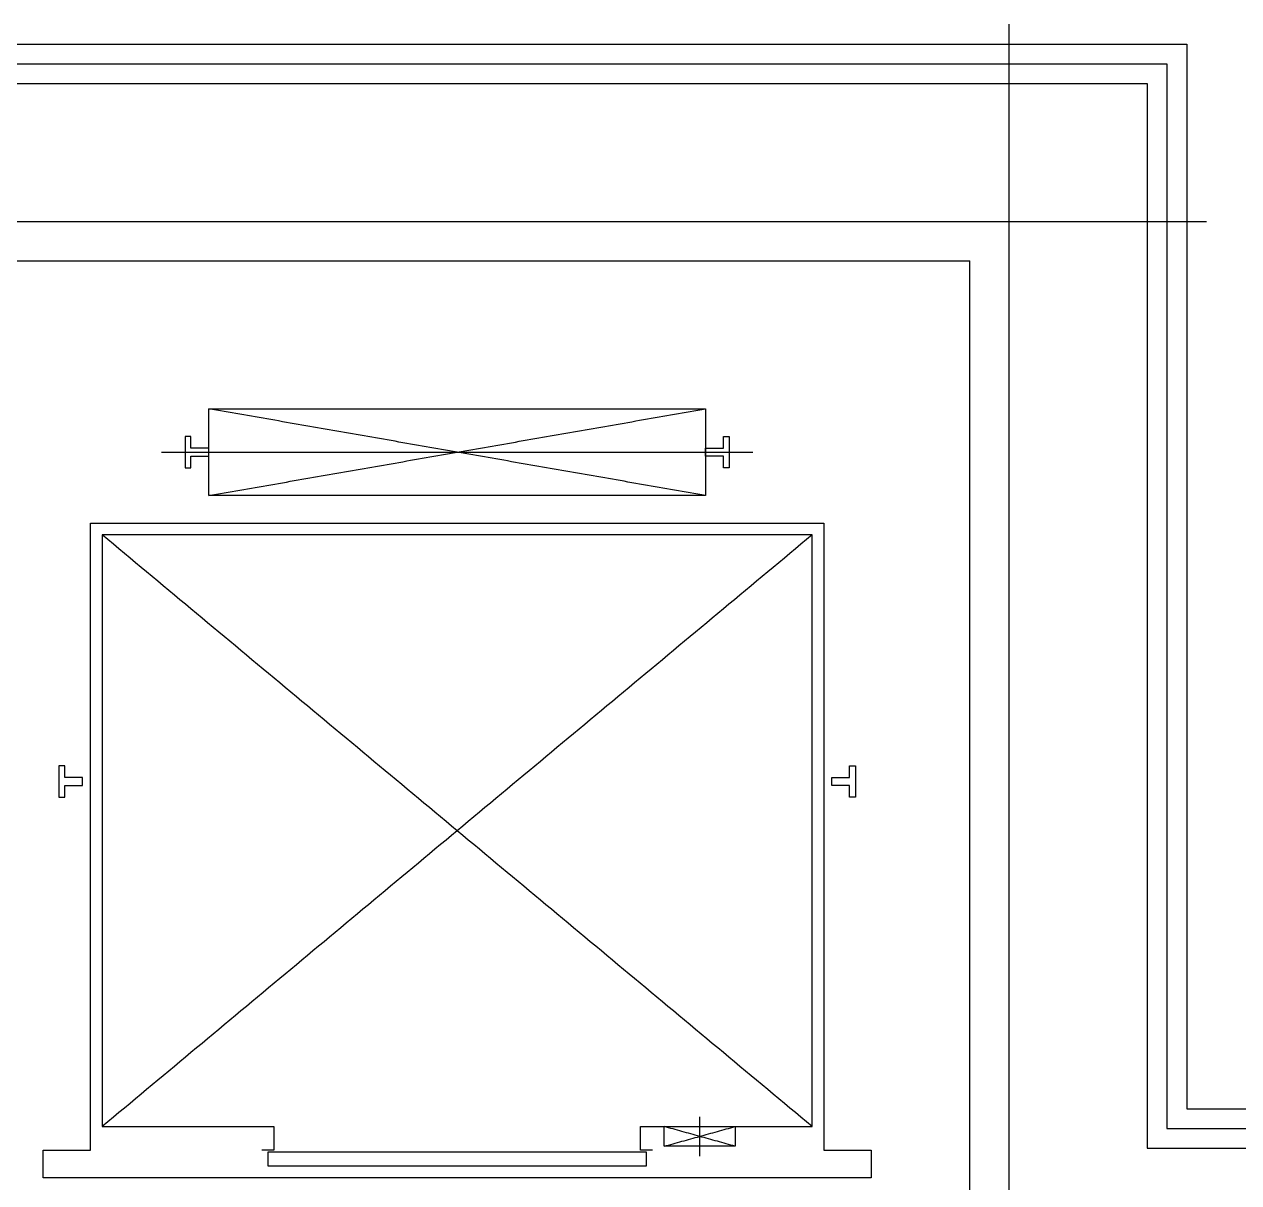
# Model space of a CAD drawing. Header units: millimetres. Extents: x -121354 to 132141, y -64344 to 350.
# Drawn here: x 13637 to 16717, y -7333 to -4396 of the extents above; entities that cross this region are included whole.
import ezdxf

# ---------------------------------------------------------------- set-up
doc = ezdxf.new("R2010")
doc.units = ezdxf.units.MM
for name, color, linetype in [('Block_101ë™_ìƒë¶€ê³¨ì¡°B3_0108', 7, 'CONTINUOUS'), ('Block_ELEV_17ì¸ìŠ¹', 7, 'CONTINUOUS'), ('Line186', 7, 'CONTINUOUS'), ('Line191', 7, 'CONTINUOUS'), ('Line277', 7, 'CONTINUOUS'), ('Line279', 7, 'CONTINUOUS'), ('Polyline053', 7, 'CONTINUOUS'), ('Polyline059', 7, 'CONTINUOUS')]:
    doc.layers.add(name, color=color, linetype=linetype)

msp = doc.modelspace()

# ---------------------------------------------------------------- linework, layer by layer
at = {"layer": 'Block_101ë™_ìƒë¶€ê³¨ì¡°B3_0108'}
for points in [[(12985.1, -4545.6), (16485.1, -4545.6)], [(16485.1, -4545.6), (16485.1, -7245.6)], [(13435.1, -4995.6), (16035.1, -4995.6)], [(16035.1, -7495.6), (16035.1, -4995.6)], [(16485.1, -7245.6), (19105.1, -7245.6)]]:
    msp.add_open_spline(points, degree=1, dxfattribs=at)
at = {"layer": 'Block_ELEV_17ì¸ìŠ¹'}
for points in [[(14105.1, -5590.6), (15365.1, -5370.6)], [(15365.1, -5590.6), (14105.1, -5370.6)], [(14105.1, -5590.6), (15365.1, -5370.6)], [(15365.1, -5590.6), (14105.1, -5370.6)], [(14105.1, -5590.6), (15365.1, -5370.6)], [(15365.1, -5590.6), (14105.1, -5370.6)], [(14105.1, -5370.6), (15365.1, -5370.6)], [(14105.1, -5590.6), (14105.1, -5370.6)], [(14105.1, -5370.6), (15365.1, -5370.6)], [(14105.1, -5590.6), (14105.1, -5370.6)], [(14105.1, -5370.6), (15365.1, -5370.6)], [(14105.1, -5590.6), (14105.1, -5370.6)], [(15365.1, -5370.6), (15365.1, -5590.6)], [(15365.1, -5370.6), (15365.1, -5590.6)], [(15365.1, -5370.6), (15365.1, -5590.6)], [(14060.1, -5440.6), (14045.1, -5440.6)], [(14045.1, -5440.6), (14045.1, -5520.6)], [(14060.1, -5440.6), (14045.1, -5440.6)], [(14045.1, -5440.6), (14045.1, -5520.6)], [(14060.1, -5470.6), (14060.1, -5440.6)], [(14060.1, -5470.6), (14060.1, -5440.6)], [(15410.1, -5470.6), (15410.1, -5440.6)], [(15410.1, -5440.6), (15425.1, -5440.6)], [(15410.1, -5470.6), (15410.1, -5440.6)], [(15410.1, -5440.6), (15425.1, -5440.6)], [(15410.1, -5470.6), (15410.1, -5440.6)], [(15410.1, -5440.6), (15425.1, -5440.6)], [(15425.1, -5440.6), (15425.1, -5520.6)], [(15425.1, -5440.6), (15425.1, -5520.6)], [(15425.1, -5440.6), (15425.1, -5520.6)], [(13985.1, -5480.6), (15485.1, -5480.6)], [(13985.1, -5480.6), (15485.1, -5480.6)], [(13985.1, -5480.6), (15485.1, -5480.6)], [(14105.1, -5470.6), (14060.1, -5470.6)], [(14105.1, -5470.6), (14060.1, -5470.6)], [(14105.1, -5490.6), (14105.1, -5470.6)], [(14105.1, -5490.6), (14105.1, -5470.6)], [(15365.1, -5490.6), (15365.1, -5470.6)], [(15365.1, -5470.6), (15410.1, -5470.6)], [(15365.1, -5490.6), (15365.1, -5470.6)], [(15365.1, -5470.6), (15410.1, -5470.6)], [(15365.1, -5490.6), (15365.1, -5470.6)], [(15365.1, -5470.6), (15410.1, -5470.6)], [(14060.1, -5520.6), (14060.1, -5490.6)], [(14060.1, -5490.6), (14105.1, -5490.6)], [(14060.1, -5520.6), (14060.1, -5490.6)], [(14060.1, -5490.6), (14105.1, -5490.6)], [(15410.1, -5490.6), (15365.1, -5490.6)], [(15410.1, -5490.6), (15365.1, -5490.6)], [(15410.1, -5490.6), (15365.1, -5490.6)], [(15410.1, -5520.6), (15410.1, -5490.6)], [(15410.1, -5520.6), (15410.1, -5490.6)], [(15410.1, -5520.6), (15410.1, -5490.6)], [(14045.1, -5520.6), (14060.1, -5520.6)], [(14045.1, -5520.6), (14060.1, -5520.6)], [(15425.1, -5520.6), (15410.1, -5520.6)], [(15425.1, -5520.6), (15410.1, -5520.6)], [(15425.1, -5520.6), (15410.1, -5520.6)], [(15365.1, -5590.6), (14105.1, -5590.6)], [(15365.1, -5590.6), (14105.1, -5590.6)], [(15365.1, -5590.6), (14105.1, -5590.6)], [(13805.1, -7250.6), (13805.1, -5660.6)], [(13805.1, -5660.6), (15665.1, -5660.6)], [(13805.1, -7250.6), (13805.1, -5660.6)], [(13805.1, -5660.6), (15665.1, -5660.6)], [(13805.1, -7250.6), (13805.1, -5660.6)], [(13805.1, -5660.6), (15665.1, -5660.6)], [(15665.1, -5660.6), (15665.1, -7250.6)], [(15665.1, -5660.6), (15665.1, -7250.6)], [(15665.1, -5660.6), (15665.1, -7250.6)], [(15635.1, -7190.6), (13835.1, -5690.6)], [(15635.1, -5690.6), (13835.1, -7190.6)], [(15635.1, -5690.6), (13835.1, -5690.6)], [(13835.1, -5690.6), (13835.1, -7190.6)], [(15635.1, -7190.6), (15635.1, -5690.6)], [(13740.1, -6275.6), (13725.1, -6275.6)], [(13725.1, -6275.6), (13725.1, -6355.6)], [(13740.1, -6275.6), (13725.1, -6275.6)], [(13725.1, -6275.6), (13725.1, -6355.6)], [(13740.1, -6305.6), (13740.1, -6275.6)], [(13740.1, -6305.6), (13740.1, -6275.6)], [(15730.1, -6305.6), (15730.1, -6275.6)], [(15730.1, -6275.6), (15745.1, -6275.6)], [(15730.1, -6305.6), (15730.1, -6275.6)], [(15730.1, -6275.6), (15745.1, -6275.6)], [(15730.1, -6305.6), (15730.1, -6275.6)], [(15730.1, -6275.6), (15745.1, -6275.6)], [(15745.1, -6275.6), (15745.1, -6355.6)], [(15745.1, -6275.6), (15745.1, -6355.6)], [(15745.1, -6275.6), (15745.1, -6355.6)], [(13785.1, -6305.6), (13740.1, -6305.6)], [(13785.1, -6305.6), (13740.1, -6305.6)], [(13785.1, -6325.6), (13785.1, -6305.6)], [(13785.1, -6325.6), (13785.1, -6305.6)], [(15685.1, -6325.6), (15685.1, -6305.6)], [(15685.1, -6305.6), (15730.1, -6305.6)], [(15685.1, -6325.6), (15685.1, -6305.6)], [(15685.1, -6305.6), (15730.1, -6305.6)], [(15685.1, -6325.6), (15685.1, -6305.6)], [(15685.1, -6305.6), (15730.1, -6305.6)], [(13740.1, -6355.6), (13740.1, -6325.6)], [(13740.1, -6325.6), (13785.1, -6325.6)], [(13740.1, -6355.6), (13740.1, -6325.6)], [(13740.1, -6325.6), (13785.1, -6325.6)], [(15730.1, -6325.6), (15685.1, -6325.6)], [(15730.1, -6325.6), (15685.1, -6325.6)], [(15730.1, -6325.6), (15685.1, -6325.6)], [(15730.1, -6355.6), (15730.1, -6325.6)], [(15730.1, -6355.6), (15730.1, -6325.6)], [(15730.1, -6355.6), (15730.1, -6325.6)], [(13725.1, -6355.6), (13740.1, -6355.6)], [(13725.1, -6355.6), (13740.1, -6355.6)], [(15745.1, -6355.6), (15730.1, -6355.6)], [(15745.1, -6355.6), (15730.1, -6355.6)], [(15745.1, -6355.6), (15730.1, -6355.6)], [(15350.1, -7265.6), (15350.1, -7165.6)], [(15350.1, -7265.6), (15350.1, -7165.6)], [(15350.1, -7265.6), (15350.1, -7165.6)], [(13835.1, -7190.6), (14270.1, -7190.6)], [(14270.1, -7190.6), (14270.1, -7250.6)], [(15200.1, -7250.6), (15200.1, -7190.6)], [(15200.1, -7190.6), (15635.1, -7190.6)], [(15440.1, -7240.6), (15260.1, -7190.6)], [(15260.1, -7240.6), (15440.1, -7190.6)], [(15440.1, -7240.6), (15260.1, -7190.6)], [(15260.1, -7240.6), (15440.1, -7190.6)], [(15440.1, -7240.6), (15260.1, -7190.6)], [(15260.1, -7240.6), (15440.1, -7190.6)], [(15260.1, -7240.6), (15260.1, -7190.6)], [(15260.1, -7190.6), (15440.1, -7190.6)], [(15260.1, -7240.6), (15260.1, -7190.6)], [(15260.1, -7190.6), (15440.1, -7190.6)], [(15260.1, -7240.6), (15260.1, -7190.6)], [(15260.1, -7190.6), (15440.1, -7190.6)], [(15440.1, -7190.6), (15440.1, -7240.6)], [(15440.1, -7190.6), (15440.1, -7240.6)], [(15440.1, -7190.6), (15440.1, -7240.6)], [(13685.1, -7320.6), (13685.1, -7250.6)], [(13685.1, -7250.6), (13805.1, -7250.6)], [(13685.1, -7320.6), (13685.1, -7250.6)], [(13685.1, -7250.6), (13805.1, -7250.6)], [(13685.1, -7320.6), (13685.1, -7250.6)], [(13685.1, -7250.6), (13805.1, -7250.6)], [(14270.1, -7250.6), (14240.1, -7250.6)], [(15215.1, -7255.6), (14255.1, -7255.6)], [(14255.1, -7255.6), (14255.1, -7290.6)], [(15215.1, -7255.6), (14255.1, -7255.6)], [(14255.1, -7255.6), (14255.1, -7290.6)], [(15215.1, -7255.6), (14255.1, -7255.6)], [(14255.1, -7255.6), (14255.1, -7290.6)], [(15230.1, -7250.6), (15200.1, -7250.6)], [(15215.1, -7290.6), (15215.1, -7255.6)], [(15215.1, -7290.6), (15215.1, -7255.6)], [(15215.1, -7290.6), (15215.1, -7255.6)], [(15440.1, -7240.6), (15260.1, -7240.6)], [(15440.1, -7240.6), (15260.1, -7240.6)], [(15440.1, -7240.6), (15260.1, -7240.6)], [(15665.1, -7250.6), (15785.1, -7250.6)], [(15665.1, -7250.6), (15785.1, -7250.6)], [(15665.1, -7250.6), (15785.1, -7250.6)], [(15785.1, -7250.6), (15785.1, -7320.6)], [(15785.1, -7250.6), (15785.1, -7320.6)], [(15785.1, -7250.6), (15785.1, -7320.6)], [(14255.1, -7290.6), (15215.1, -7290.6)], [(14255.1, -7290.6), (15215.1, -7290.6)], [(14255.1, -7290.6), (15215.1, -7290.6)], [(15785.1, -7320.6), (13685.1, -7320.6)], [(15785.1, -7320.6), (13685.1, -7320.6)], [(15785.1, -7320.6), (13685.1, -7320.6)]]:
    msp.add_open_spline(points, degree=1, dxfattribs=at)
at = {"layer": 'Line186'}
msp.add_line((13435.1, -4995.6), (16035.1, -4995.6), dxfattribs=at)
at = {"layer": 'Line191'}
msp.add_line((16035.1, -7495.6), (16035.1, -4995.6), dxfattribs=at)
at = {"layer": 'Line277'}
msp.add_line((16135.1, -9955.6), (16135.1, -4395.6), dxfattribs=at)
at = {"layer": 'Line279'}
msp.add_line((12835.1, -4895.6), (16635.1, -4895.6), dxfattribs=at)
at = {"layer": 'Polyline053'}
for p, q in [((12935.1, -4495.6), (16535.1, -4495.6)), ((16535.1, -4495.6), (16535.1, -7195.6)), ((16535.1, -7195.6), (19055.1, -7195.6))]:
    msp.add_line(p, q, dxfattribs=at)
at = {"layer": 'Polyline059'}
for p, q in [((12885.1, -4445.6), (16585.1, -4445.6)), ((16585.1, -4445.6), (16585.1, -7145.6)), ((16585.1, -7145.6), (19055.1, -7145.6))]:
    msp.add_line(p, q, dxfattribs=at)

doc.saveas('drawing.dxf')
